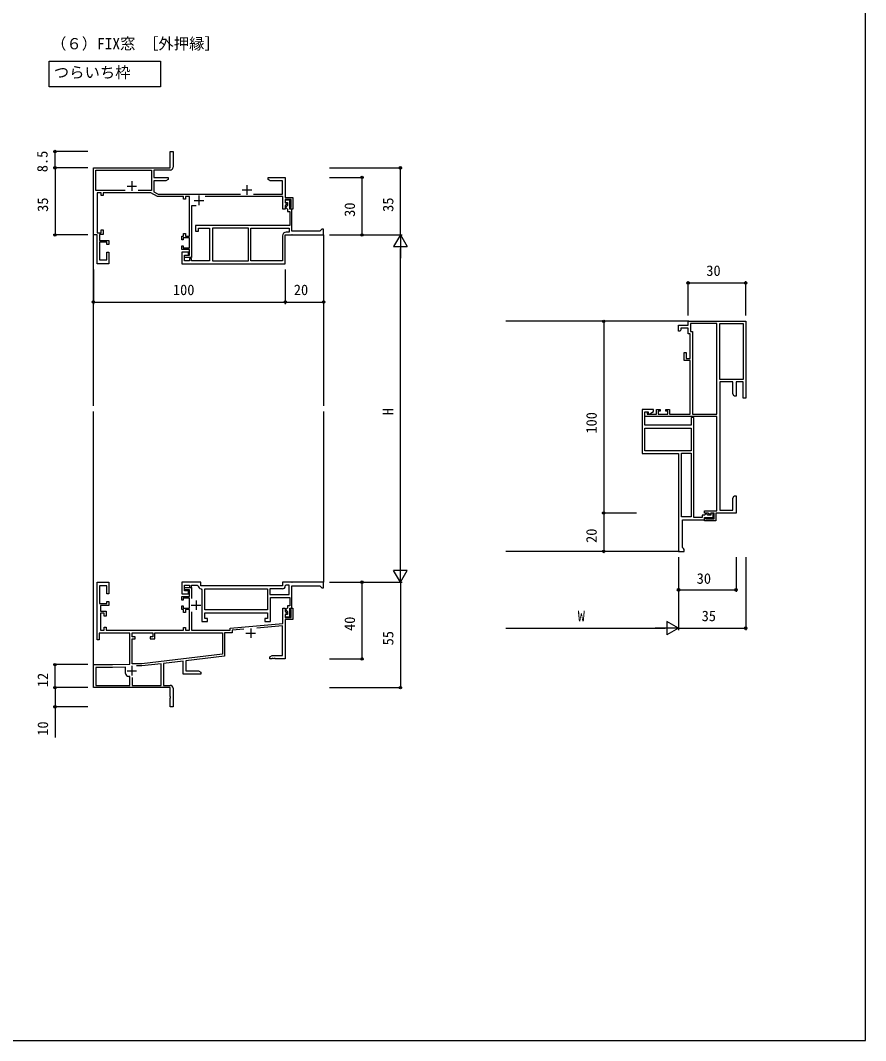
# Model space of a CAD drawing. Units: millimetres, scale not verified. Extents: x -437 to 438, y -681 to 679.
# Drawn here: x -2 to 438, y -681 to -149 of the extents above; entities that cross this region are included whole.
import ezdxf
from ezdxf.enums import TextEntityAlignment as Align

# ---------------------------------------------------------------- set-up
doc = ezdxf.new("R2010")
doc.units = ezdxf.units.MM
doc.header["$LTSCALE"] = 4
for name, color, linetype in [('0-1_USER1', 3, 'Continuous'), ('0-2_YKK_11', 7, 'Continuous'), ('0-3_YKK_12', 2, 'Continuous'), ('0-4_YKK_D', 6, 'Continuous'), ('0-5_YKK_ZWAK', 7, 'Continuous')]:
    doc.layers.add(name, color=color, linetype=linetype)
doc.styles.add('ＭＳ ゴシック', font='')
doc.styles.get('ＭＳ ゴシック').set_extended_font_data('MS Gothic')

msp = doc.modelspace()

# ---------------------------------------------------------------- linework, layer by layer
at = {"layer": '0-1_USER1'}
msp.add_lwpolyline([(12.7, -170.332), (70.66, -170.332), (70.66, -183.689), (12.7, -183.689)], close=True, dxfattribs=at)
at = {"layer": '0-2_YKK_11'}
for p, q in [((55.7, -233), (55.7, -238)), ((53.2, -235.5), (58.2, -235.5)), ((113.2, -237.5), (118.2, -237.5)), ((115.7, -235), (115.7, -240)), ((88.2, -243), (93.2, -243)), ((90.7, -240.5), (90.7, -245.5)), ((154.2, -258.5), (154.2, -258.5)), ((139.211, -261), (139.189, -261)), ((139.189, -442), (139.211, -442)), ((89.2, -451.5), (89.2, -456.5)), ((86.7, -454), (91.7, -454)), ((117.7, -466.1), (117.7, -471.1)), ((115.2, -468.6), (120.2, -468.6)), ((53.2, -488.2), (58.2, -488.2)), ((55.7, -485.7), (55.7, -490.7))]:
    msp.add_line(p, q, dxfattribs=at)
for points in [[(38.9, -260.8), (38.9, -263.8), (43.7, -263.8), (43.7, -266), (42.7, -266), (42.7, -264.8), (38.9, -264.8), (38.9, -274), (42.7, -274), (42.7, -270), (43.7, -270), (43.7, -276), (37.7, -276), (37.7, -261), (35.7, -261), (35.7, -226), (75.7, -226), (75.7, -217.5), (77.2, -217.5), (77.2, -225.7)], [(52.301, -237.8), (36.9, -237.8), (36.9, -227.2), (66, -227.2), (66, -237.8), (59.099, -237.8)], [(75.7, -227.2), (67.2, -227.2), (67.2, -231), (74.7, -231), (74.7, -232), (73.488, -232.7), (67.2, -232.7), (67.2, -238.48), (69.486, -239.8), (112.301, -239.8)], [(119.099, -239.8), (134.2, -239.8), (134.2, -232.7), (127.912, -232.7), (126.7, -232), (126.7, -231), (127.742, -231), (127.925, -231.12), (128.475, -231.12), (128.658, -231), (128.742, -231), (128.925, -231.12), (129.475, -231.12), (129.658, -231), (135.7, -231), (135.7, -241.5), (139.7, -241.5), (139.7, -247.5), (138.28, -247.5), (138.16, -247.05), (138.7, -246.738), (138.7, -242.5), (135.7, -242.5), (135.7, -244.1), (136, -244.4), (136.26, -244.85), (135.7, -245.82), (135.7, -247.5), (134.5, -247.5), (134.5, -241), (93.973, -241)], [(89.304, -245.8), (86.9, -245.8), (86.9, -272.7), (83.2, -272.7), (83.2, -271.5), (85.7, -271.5), (85.7, -268.5), (81.7, -268.5), (81.7, -266.6), (82.5, -266.6), (82.5, -267.7), (85.7, -267.7), (85.7, -262.5), (82.5, -262.5), (82.5, -263.6), (81.7, -263.6), (81.7, -261.7), (82.7, -261.7), (82.7, -260.2), (83.7, -260.2), (83.7, -261.7), (85.7, -261.7), (85.7, -241), (83.7, -241), (83.7, -242.4), (82.7, -242.4), (82.7, -241), (69.164, -241), (65.7, -239), (40.7, -239), (40.7, -240.5), (39.7, -240.5), (39.7, -239), (37.7, -239), (37.7, -259.8), (39.7, -259.8), (39.7, -258.3), (40.7, -258.3), (40.7, -260.8), (38.9, -260.8)], [(117.7, -257.5), (137.7, -257.5), (137.7, -259.5), (136.2, -259.5)], [(134.2, -261.5), (134.2, -274.5), (117.7, -274.5), (117.7, -257.5)], [(346.7, -354.5), (346.7, -326.4), (343.7, -326.4), (343.7, -322.2), (344.7, -322.2), (344.7, -325.4), (346.7, -325.4), (346.7, -312.5), (345.7, -312.5), (345.7, -309.5), (341.9, -309.5), (341.9, -310.507), (341.5, -311.2), (340.7, -311.2), (340.7, -308), (345.7, -308), (345.7, -306), (375.7, -306), (375.7, -346), (374.3, -346), (374.3, -337.5), (370.7, -337.5), (370.7, -345), (369.7, -345), (369, -343.788), (369, -337.5), (362.2, -337.5)], [(362.2, -337.5), (362.2, -404.5), (369, -404.5), (369, -398.213), (369.7, -397), (370.7, -397), (370.7, -406), (360.2, -406), (360.2, -410), (354.2, -410), (354.2, -408.57), (354.645, -408.451), (354.962, -409), (359.2, -409), (359.2, -406), (357.6, -406), (357.3, -406.3), (356.85, -406.56), (355.88, -406), (354.2, -406), (354.2, -404.8), (360.7, -404.8), (360.7, -355.7), (323.2, -355.7), (323.2, -353.2), (324.4, -353.2), (324.4, -354.5), (329.2, -354.5), (329.2, -352), (331.1, -352), (331.1, -352.8), (330, -352.8), (330, -354.5), (335.2, -354.5), (335.2, -352.8), (334.1, -352.8), (334.1, -352), (336, -352), (336, -354.5), (346.7, -354.5)], [(77.2, -497.3), (77.2, -507), (75.7, -507), (75.7, -502.458), (75.82, -502.275), (75.82, -501.725), (75.7, -501.542), (75.7, -497), (35.7, -497), (35.7, -485), (45.7, -485), (54.7, -484.686), (54.7, -468.6), (38.7, -468.6), (38.7, -472), (37.7, -472), (37.7, -442), (43.7, -442), (43.7, -448), (42.7, -448), (42.7, -444), (38.9, -444), (38.9, -453.2), (42.7, -453.2), (42.7, -452), (43.7, -452), (43.7, -454.2), (39.3, -454.2), (39.3, -457.2), (42.3, -457.2), (42.3, -459.7), (41.3, -459.7), (41.3, -458.2), (39.3, -458.2), (39.3, -467), (41.3, -467), (41.3, -465.5), (42.3, -465.5), (42.3, -467), (82.7, -467)], [(134.2, -444), (91.7, -444), (91.7, -442), (81.7, -442), (81.7, -448), (85.2, -448), (85.2, -446.5), (83.2, -446.5), (83.2, -443.5), (85.7, -443.5), (85.7, -444.8), (86.9, -444.8), (86.9, -443.5), (89.751, -443.5), (90.24, -443.9)], [(82.7, -467), (82.7, -465.6), (83.7, -465.6), (83.7, -467.1), (85.7, -467.1), (85.7, -456.3), (83.7, -456.3), (83.7, -457.8), (82.7, -457.8), (82.7, -456.3), (81.7, -456.3), (81.7, -454.4), (82.5, -454.4), (82.5, -455.5), (85.7, -455.5), (85.7, -450.3), (82.5, -450.3), (82.5, -451.4), (81.7, -451.4), (81.7, -449.5), (85.7, -449.5), (85.7, -446), (83.2, -446), (83.2, -444.8), (86.9, -444.8), (86.9, -450.601)], [(91.8, -445.46), (92.2, -445.949), (92.2, -462.5), (95.2, -462.5), (95.2, -461), (93.7, -461), (93.7, -458), (126.5, -458), (126.5, -461), (125, -461), (125, -462.5), (128, -462.5), (128, -450), (138, -450), (138, -454.3), (136.8, -454.3), (136.8, -455.5), (136.5, -455.8), (136, -456.3), (136, -456.5), (136.5, -457), (136.8, -457.3), (136.8, -458.9), (135.7, -458.9), (135.7, -460.1), (138, -460.1), (138, -455.5), (139.2, -455.5), (139.2, -444), (153.7, -444), (154.2, -444.5), (154.7, -445), (155.7, -445), (155.7, -442), (134.2, -442), (134.2, -444)], [(127.7, -448.5), (137.7, -448.5), (137.7, -443.5), (136.2, -443.5), (135.7, -444)], [(134.2, -445.5), (127.7, -445.5), (127.7, -448.5)], [(86.9, -457.399), (86.9, -467), (106.9, -467), (106.9, -466), (134.5, -463.585), (134.5, -455.5), (135.7, -455.5), (135.7, -457.18), (136.26, -458.15), (136, -458.6), (135.7, -458.9), (135.7, -460.5), (138.7, -460.5), (138.7, -456.262), (138.16, -455.95), (138.28, -455.5), (139.7, -455.5), (139.7, -461.5), (135.7, -461.5), (135.7, -482), (130.658, -482), (130.475, -481.88), (129.925, -481.88), (129.742, -482), (129.658, -482), (129.475, -481.88), (128.925, -481.88), (128.742, -482), (127.7, -482), (127.7, -481), (128.912, -480.3), (134.2, -480.3), (134.2, -464.816), (120.867, -465.983)], [(114.127, -466.572), (108.1, -467.1), (108.1, -468.5), (104.1, -468.5), (104.1, -480.566), (83.9, -482.97), (83.9, -488.3), (90.488, -488.3), (91.7, -489), (91.7, -490), (82.4, -490), (82.4, -483.149), (72.2, -484.363), (72.2, -495.8), (75.7, -495.8)], [(52.5, -489.6), (52.5, -486.263), (45.726, -486.5), (36.9, -486.5), (36.9, -495.8)], [(55.9, -491.664), (55.9, -495.8), (71, -495.8), (71, -484.506), (60.971, -485.7), (58.1, -485.7)], [(36.9, -495.8), (54.7, -495.8), (54.7, -491.1), (54, -491.1)]]:
    msp.add_lwpolyline(points, dxfattribs=at)
for points in [[(81.7, -276), (135.7, -276), (135.7, -261), (155.7, -261), (155.7, -258), (154.7, -258), (154.2, -258.5), (153.7, -259), (139.2, -259), (139.2, -247.5), (138, -247.5), (138, -242.9), (135.7, -242.9), (135.7, -244.1), (136.8, -244.1), (136.8, -245.7), (136.5, -246), (136, -246.5), (136, -246.7), (136.5, -247.2), (136.8, -247.5), (136.8, -248.7), (138, -248.7), (138, -256), (88.9, -256), (88.9, -259), (90.4, -259), (90.4, -257.5), (96.2, -257.5), (96.2, -274.5), (86.9, -274.5), (86.9, -273.2), (85.7, -273.2), (85.7, -274.5), (83.2, -274.5), (83.2, -271.5), (85.2, -271.5), (85.2, -270), (81.7, -270)], [(116.5, -257.5), (97.7, -257.5), (97.7, -274.5), (116.5, -274.5)], [(360.7, -354.5), (360.7, -307.2), (346.9, -307.2), (346.9, -311.3), (347.9, -311.3), (347.9, -354.5)], [(362.2, -336.3), (362.2, -307.2), (374.3, -307.2), (374.3, -336.3)], [(348.7, -408.3), (348.7, -356.2), (347.2, -356.2), (347.2, -360.2), (323.2, -360.2), (323.2, -353.2), (324.9, -353.2), (324.9, -354.089), (325.4, -354.377), (327.7, -353.05), (327.7, -352), (321.7, -352), (321.7, -375), (340.7, -375), (340.7, -426), (343.7, -426), (343.7, -425), (343.2, -424.5), (342.7, -424), (342.7, -409.5), (354.2, -409.5), (354.2, -408.3), (358.8, -408.3), (358.8, -406), (357.6, -406), (357.6, -407.1), (356, -407.1), (355.7, -406.8), (355.2, -406.3), (355, -406.3), (354.5, -406.8), (354.2, -407.1), (353, -407.1), (353, -408.3)], [(323.2, -361.7), (347.2, -361.7), (347.2, -373.5), (323.2, -373.5)], [(347.2, -374.7), (347.2, -408), (342.2, -408), (342.2, -374.7)], [(126.5, -456.5), (93.7, -456.5), (93.7, -445.5), (126.5, -445.5)], [(102.9, -479.5), (60.9, -484.5), (55.9, -484.5), (55.9, -471.5), (57.4, -471.5), (57.4, -470.5), (55.9, -470.5), (55.9, -468.5), (66.7, -468.5), (66.7, -470.5), (65.2, -470.5), (65.2, -471.5), (67.7, -471.5), (67.7, -468.5), (102.9, -468.5)]]:
    msp.add_lwpolyline(points, close=True, dxfattribs=at)
for centre, radius, start, end in [((75.7, -225.7), 1.5, 270.00001, 359.99999), ((136.2, -261.5), 2, 90.00001, 179.99999), ((92.2, -443.5), 2, 191.53697, 258.46303), ((134.2, -444), 1.5, 270.00001, 359.99999), ((54, -489.6), 1.5, 180.00001, 269.99999), ((75.7, -497.3), 1.5, 0.00001, 89.99999)]:
    msp.add_arc(centre, radius, start, end, dxfattribs=at)
at = {"layer": '0-3_YKK_12'}
for p, q in [((35.7, -350), (35.7, -260.7)), ((155.7, -261), (155.7, -350)), ((346, -306), (250.7, -306)), ((35.7, -485.3), (35.7, -353)), ((155.7, -353), (155.7, -442)), ((341.2, -426), (250.7, -426))]:
    msp.add_line(p, q, dxfattribs=at)
at = {"layer": '0-4_YKK_D'}
for p, q in [((32.7, -217.5), (14.7, -217.5)), ((15.7, -226), (15.7, -217.5)), ((32.7, -226), (14.7, -226)), ((32.7, -226), (14.7, -226)), ((15.7, -226), (15.7, -261)), ((158.7, -226), (196.7, -226)), ((195.7, -261), (195.7, -226)), ((158.7, -231), (176.7, -231)), ((175.7, -261), (175.7, -231)), ((32.7, -261), (14.7, -261)), ((158.7, -261), (196.7, -261)), ((158.7, -261), (196.7, -261)), ((158.7, -261), (176.7, -261)), ((195.7, -261), (192.2, -267.062)), ((195.7, -261), (199.2, -267.062)), ((195.7, -261), (195.7, -273.124)), ((192.2, -267.062), (199.2, -267.062)), ((195.7, -435), (195.7, -268)), ((35.7, -279), (35.7, -297)), ((135.7, -279), (135.7, -297)), ((135.7, -279), (135.7, -297)), ((155.7, -279), (155.7, -297)), ((345.7, -303), (345.7, -285)), ((345.7, -286), (375.7, -286)), ((375.7, -303), (375.7, -285)), ((35.7, -296), (135.7, -296)), ((135.7, -296), (155.7, -296)), ((318.7, -306), (300.7, -306)), ((301.7, -306), (301.7, -406)), ((318.7, -406), (300.7, -406)), ((318.7, -406), (300.7, -406)), ((301.7, -406), (301.7, -426)), ((195.7, -442), (195.7, -429.876)), ((318.7, -426), (300.7, -426)), ((340.7, -429), (340.7, -467)), ((340.7, -429), (340.7, -467)), ((340.7, -429), (340.7, -447)), ((370.7, -429), (370.7, -447)), ((375.7, -429), (375.7, -467)), ((195.7, -442), (192.2, -435.938)), ((199.2, -435.938), (192.2, -435.938)), ((195.7, -442), (199.2, -435.938)), ((158.7, -442), (196.7, -442)), ((158.7, -442), (196.7, -442)), ((158.7, -442), (176.7, -442)), ((175.7, -482), (175.7, -442)), ((195.7, -442), (195.7, -497)), ((340.7, -446), (370.7, -446)), ((340.7, -466), (334.638, -462.5)), ((334.638, -462.5), (334.638, -469.5)), ((250.7, -466), (333.7, -466)), ((340.7, -466), (328.576, -466)), ((340.7, -466), (334.638, -469.5)), ((340.7, -466), (375.7, -466)), ((158.7, -482), (176.7, -482)), ((32.7, -485), (14.7, -485)), ((15.7, -497), (15.7, -485)), ((32.7, -497), (14.7, -497)), ((32.7, -497), (14.7, -497)), ((158.7, -497), (196.7, -497)), ((32.7, -507), (14.7, -507))]:
    msp.add_line(p, q, dxfattribs=at)
msp.add_lwpolyline([(15.7, -497), (15.7, -507), (15.7, -522.925)], dxfattribs=at)
for centre in [(15.7, -217.5), (15.7, -226), (15.7, -226), (195.7, -226), (175.7, -231), (15.7, -261), (175.7, -261), (345.7, -286), (375.7, -286), (35.7, -296), (135.7, -296), (135.7, -296), (155.7, -296), (301.7, -306), (301.7, -406), (301.7, -406), (301.7, -426), (175.7, -442), (340.7, -446), (370.7, -446), (375.7, -466), (175.7, -482), (15.7, -485), (15.7, -497), (15.7, -497), (195.7, -497), (15.7, -507)]:
    msp.add_circle(centre, 0.637, dxfattribs=at)
at = {"layer": '0-5_YKK_ZWAK'}
msp.add_lwpolyline([(-436.8, -681), (438.2, -681), (438.2, 644)], dxfattribs=at)

# ---------------------------------------------------------------- texts
at = {"layer": '0-1_USER1', "style": 'ＭＳ ゴシック'}
for s, p in [('（６）FIX窓 ［外押縁］', (13.609, -165.955)), ('つらいち枠\u3000\u3000', (15.064, -180.909))]:
    msp.add_text(s, height=5.865, dxfattribs=at).set_placement(p, align=Align.BOTTOM_LEFT)
at = {"layer": '0-4_YKK_D', "style": 'ＭＳ ゴシック'}
for s, p in [('8.5', (13.467, -228.291)), ('35', (13.7, -248.955)), ('30', (173.7, -251.54)), ('35', (193.7, -248.955)), ('H', (193.7, -354.994)), ('100', (299.7, -364.565)), ('20', (299.7, -421.54)), ('40', (173.7, -467.455)), ('55', (193.7, -474.955)), ('12', (13.7, -496.753)), ('10', (13.7, -522.076))]:
    msp.add_text(s, height=5.499, rotation=90, dxfattribs=at).set_placement(p, align=Align.BOTTOM_LEFT)
for s, p in [('30', (355.16, -284)), ('100', (77.135, -294)), ('20', (140.16, -294)), ('30', (350.16, -444.5)), ('W', (288.152, -464)), ('35', (352.745, -464))]:
    msp.add_text(s, height=5.499, dxfattribs=at).set_placement(p, align=Align.BOTTOM_LEFT)

doc.saveas('drawing.dxf')
